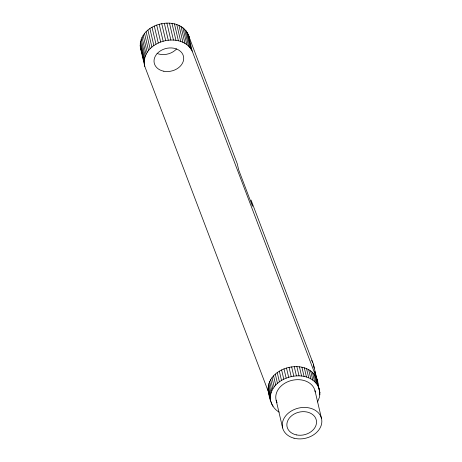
<?xml version="1.0" encoding="UTF-8"?>
<svg xmlns="http://www.w3.org/2000/svg" width="462" height="462" viewBox="0 0 462 462"><rect width="100%" height="100%" fill="white"/><g stroke="black" fill="none" stroke-linecap="round" stroke-linejoin="round"><path stroke-width="0.69" d="M317.561 401.94L319.542 396.904L319.912 392.792L313.415 364.143L251.039 200.058L252.489 206.225L238.692 169.929L237.249 163.762L189.322 37.613C182.317 12.826 137.884 22.274 140.35 47.505L144.791 66.436L268.318 391.597C269.583 399.266 271.702 408.229 279.256 412.116M144.791 66.436C139.616 41.753 181.046 29.689 192.209 51.132L317.694 381.081C310.314 356.104 265.292 366.008 268.318 391.597M270.524 401.126C266.788 375.398 313.438 364.922 319.687 390.777M269.45 395.102L268.358 391.874L269.057 393.555M141.539 51.374L140.35 47.505M313.415 364.143L314.125 368.122M314.928 371.552L317.821 383.887M318.145 385.256L319.912 392.792M315.869 376.455L318.041 385.706M319.542 393.474L319.866 394.843M315.251 375.427L317.423 384.679M313.941 373.764L316.106 383.015M312.393 372.233L314.564 381.485M310.637 370.865L312.809 380.116M314.974 390.65L321.483 418.405M308.691 369.664L310.857 378.915M306.566 368.647L308.737 377.899M304.296 367.821L306.468 377.073M301.905 367.209L304.077 376.455M299.416 366.799L301.588 376.051M296.858 366.609L299.024 375.86M294.254 366.637L296.425 375.889M291.637 366.88L293.809 376.132M289.039 367.342L291.21 376.594M286.48 368.012L288.652 377.263M283.997 368.884L286.169 378.135M281.612 369.947L283.778 379.198M279.348 371.194L281.52 380.445M277.24 372.603L279.406 381.855M275.3 374.168L277.471 383.42M273.556 375.872L275.727 385.117M272.026 377.685L274.197 386.937M276.12 400.179L282.628 427.933M270.726 379.597L272.892 388.848M188.964 36.071L189.79 39.582L189.426 38.04M188.23 34.171L192.209 51.132M269.669 381.583L271.835 390.835M187.249 32.369L191.228 49.33M268.867 383.627L271.038 392.873M186.019 30.683L189.998 47.638M268.33 385.695L270.501 394.946M184.557 29.123L188.536 46.084M272.615 404.908L272.932 406.277M268.064 387.78L270.235 397.031M271.304 401.842L271.927 404.487M268.075 389.847L270.247 399.093M182.883 27.714L186.862 44.675M181.012 26.473L184.991 43.434M178.961 25.41L182.94 42.371M176.755 24.532L180.734 41.493M174.422 23.862L178.401 40.823M171.985 23.395L175.958 40.356M169.467 23.14L173.446 40.102M166.903 23.1L170.876 40.061M164.31 23.279L168.289 40.234M161.729 23.666L165.708 40.627M159.182 24.267L163.161 41.228M156.699 25.069L160.672 42.025M154.302 26.063L158.281 43.024M152.021 27.241L156 44.202M149.884 28.592L153.863 45.553M147.909 30.094L151.888 47.055M146.119 31.739L150.098 48.701M144.537 33.501L148.516 50.462M143.18 35.372L147.159 52.327M142.059 37.318L146.032 54.279M141.187 39.322L145.166 56.283M140.575 41.366L144.554 58.328M140.229 43.428L144.208 60.389M140.153 45.478L144.132 62.439M317.729 381.358L317.972 383.108A25.254 19.543 -13.2 0 1 318.012 384.482M311.648 360.458A25.006 19.346 -13.2 0 1 312.659 362.248M176.617 48.897A15.003 11.608 -13.2 0 1 157.063 53.453M277.073 402.714A20.005 15.477 -13.2 0 1 290.916 380.624A20.005 15.477 -13.2 0 1 315.228 391.978M163.831 71.229A15.003 11.608 -13.2 0 0 183.478 56.329A15.003 11.608 -13.2 0 0 159.286 51.64A15.003 11.608 -13.2 0 0 163.831 71.229M296.431 434.904A15.003 11.608 -13.2 0 0 316.349 420.241A15.003 11.608 -13.2 0 0 292.307 415.223A15.003 11.608 -13.2 0 0 296.431 434.904M294.017 438.195A20.005 15.477 -13.2 0 0 321.743 419.727A20.005 15.477 -13.2 0 0 290.413 411.578A20.005 15.477 -13.2 0 0 294.017 438.195"/></g></svg>
